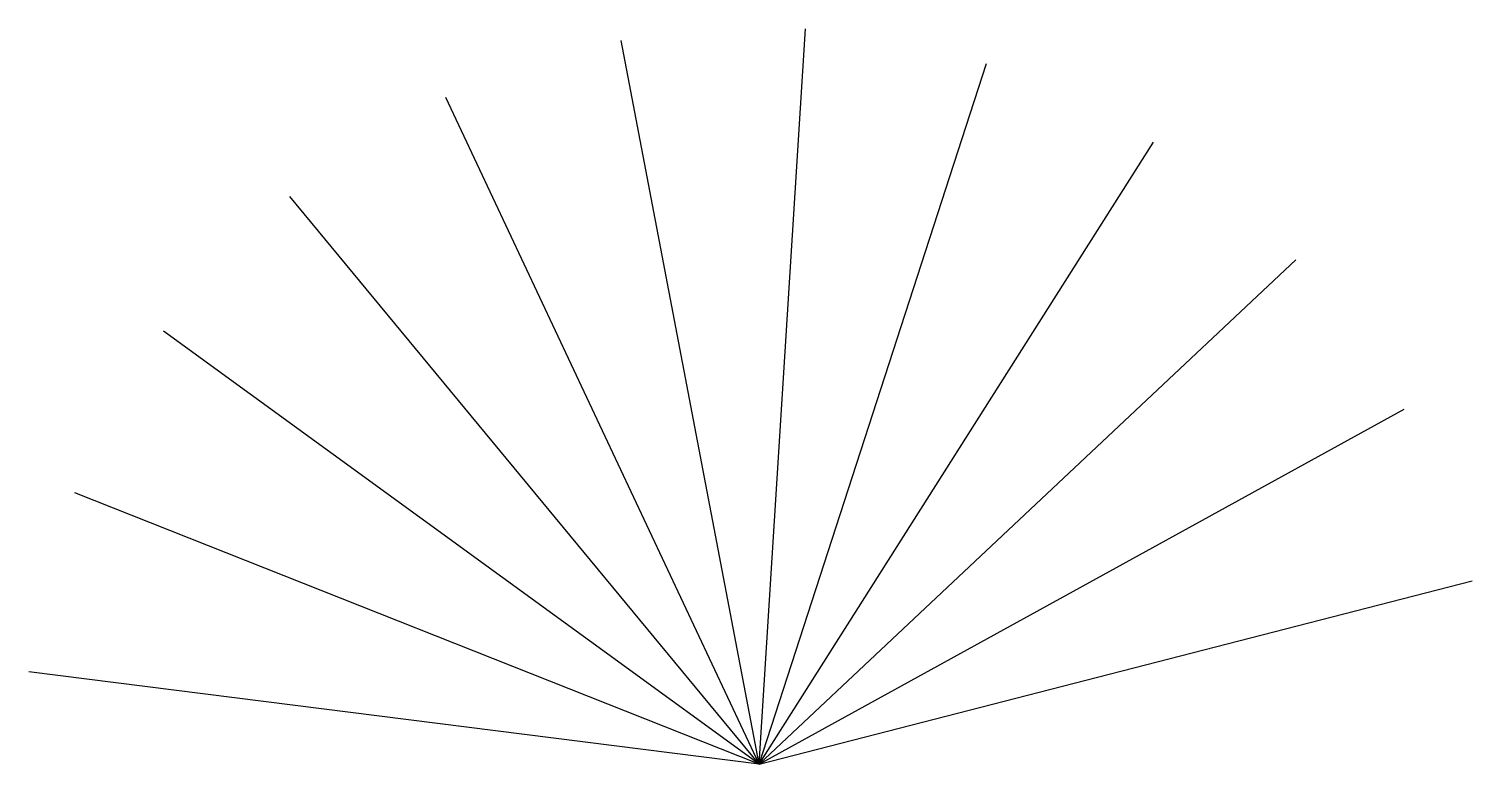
# Model space of a CAD drawing. Extents: x -992 to 969, y 0 to 998.
import ezdxf

# ---------------------------------------------------------------- set-up
doc = ezdxf.new("R2010")
doc.units = 0
doc.header["$LTSCALE"] = 1000
doc.header["$MEASUREMENT"] = 0
doc.layers.get('0').update_dxf_attribs({"linetype": 'CONTINUOUS'})

msp = doc.modelspace()

# ---------------------------------------------------------------- linework, layer by layer
for q in [(-187.4, 982.3), (62.8, 998), (309, 951.1), (-425.8, 904.8), (535.8, 844.3), (-637.4, 770.5), (729, 684.5), (-809, 587.8), (876.3, 481.8), (-929.8, 368.1), (968.6, 248.7), (-992.1, 125.3)]:
    msp.add_line((0, 0), q)

doc.saveas('drawing.dxf')
